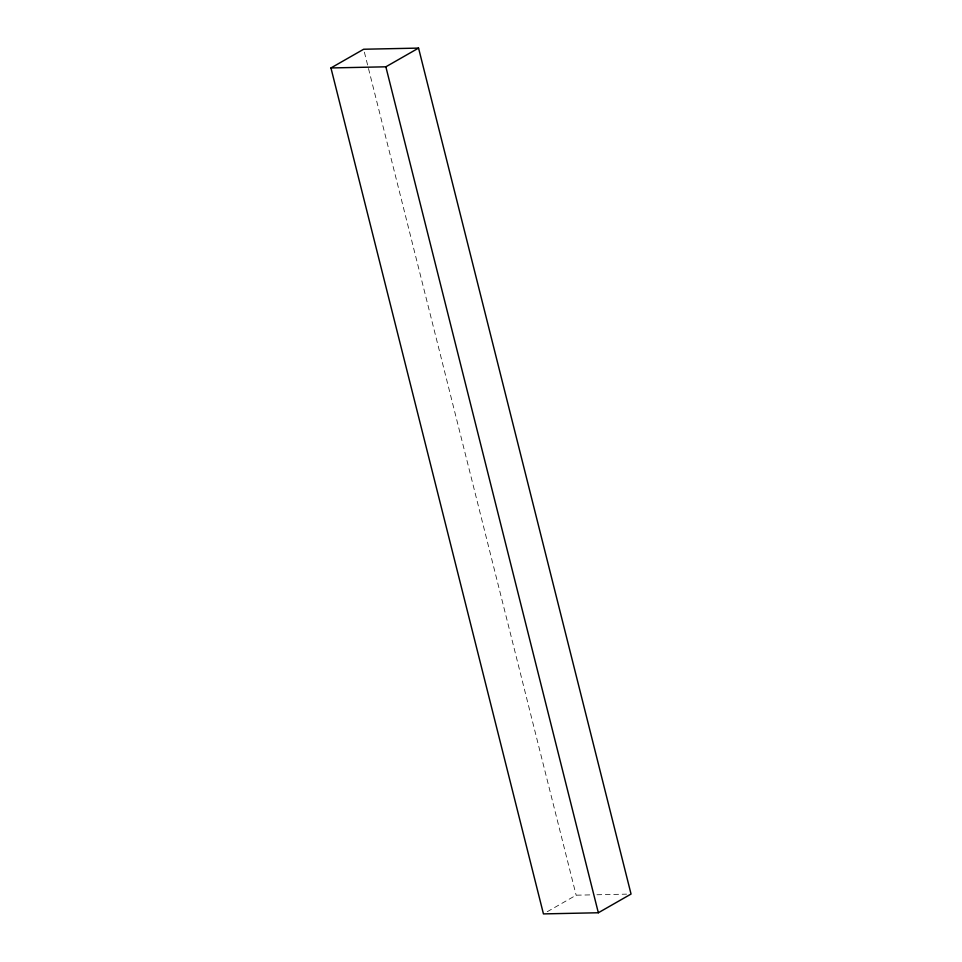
<?xml version="1.0" encoding="UTF-8"?>
<svg xmlns="http://www.w3.org/2000/svg" width="962" height="962" viewBox="0 0 962 962"><rect width="100%" height="100%" fill="white"/><g stroke="black" fill="none" stroke-linecap="round" stroke-linejoin="round"><path stroke-width="0.72" stroke-dasharray="4.81 3.61" d="M547.222 911.736L576.142 895.189L590.981 894.876M596.921 894.756L626.587 894.143M364.382 52.152L576.142 895.189"/><path stroke-width="1.44" d="M330.952 67.953L363.66 49.242L418.554 48.1L631.048 894.047L598.34 912.758L543.446 913.9L330.952 67.953L385.858 66.811L418.554 48.1M385.858 66.811L598.34 912.758"/></g></svg>
